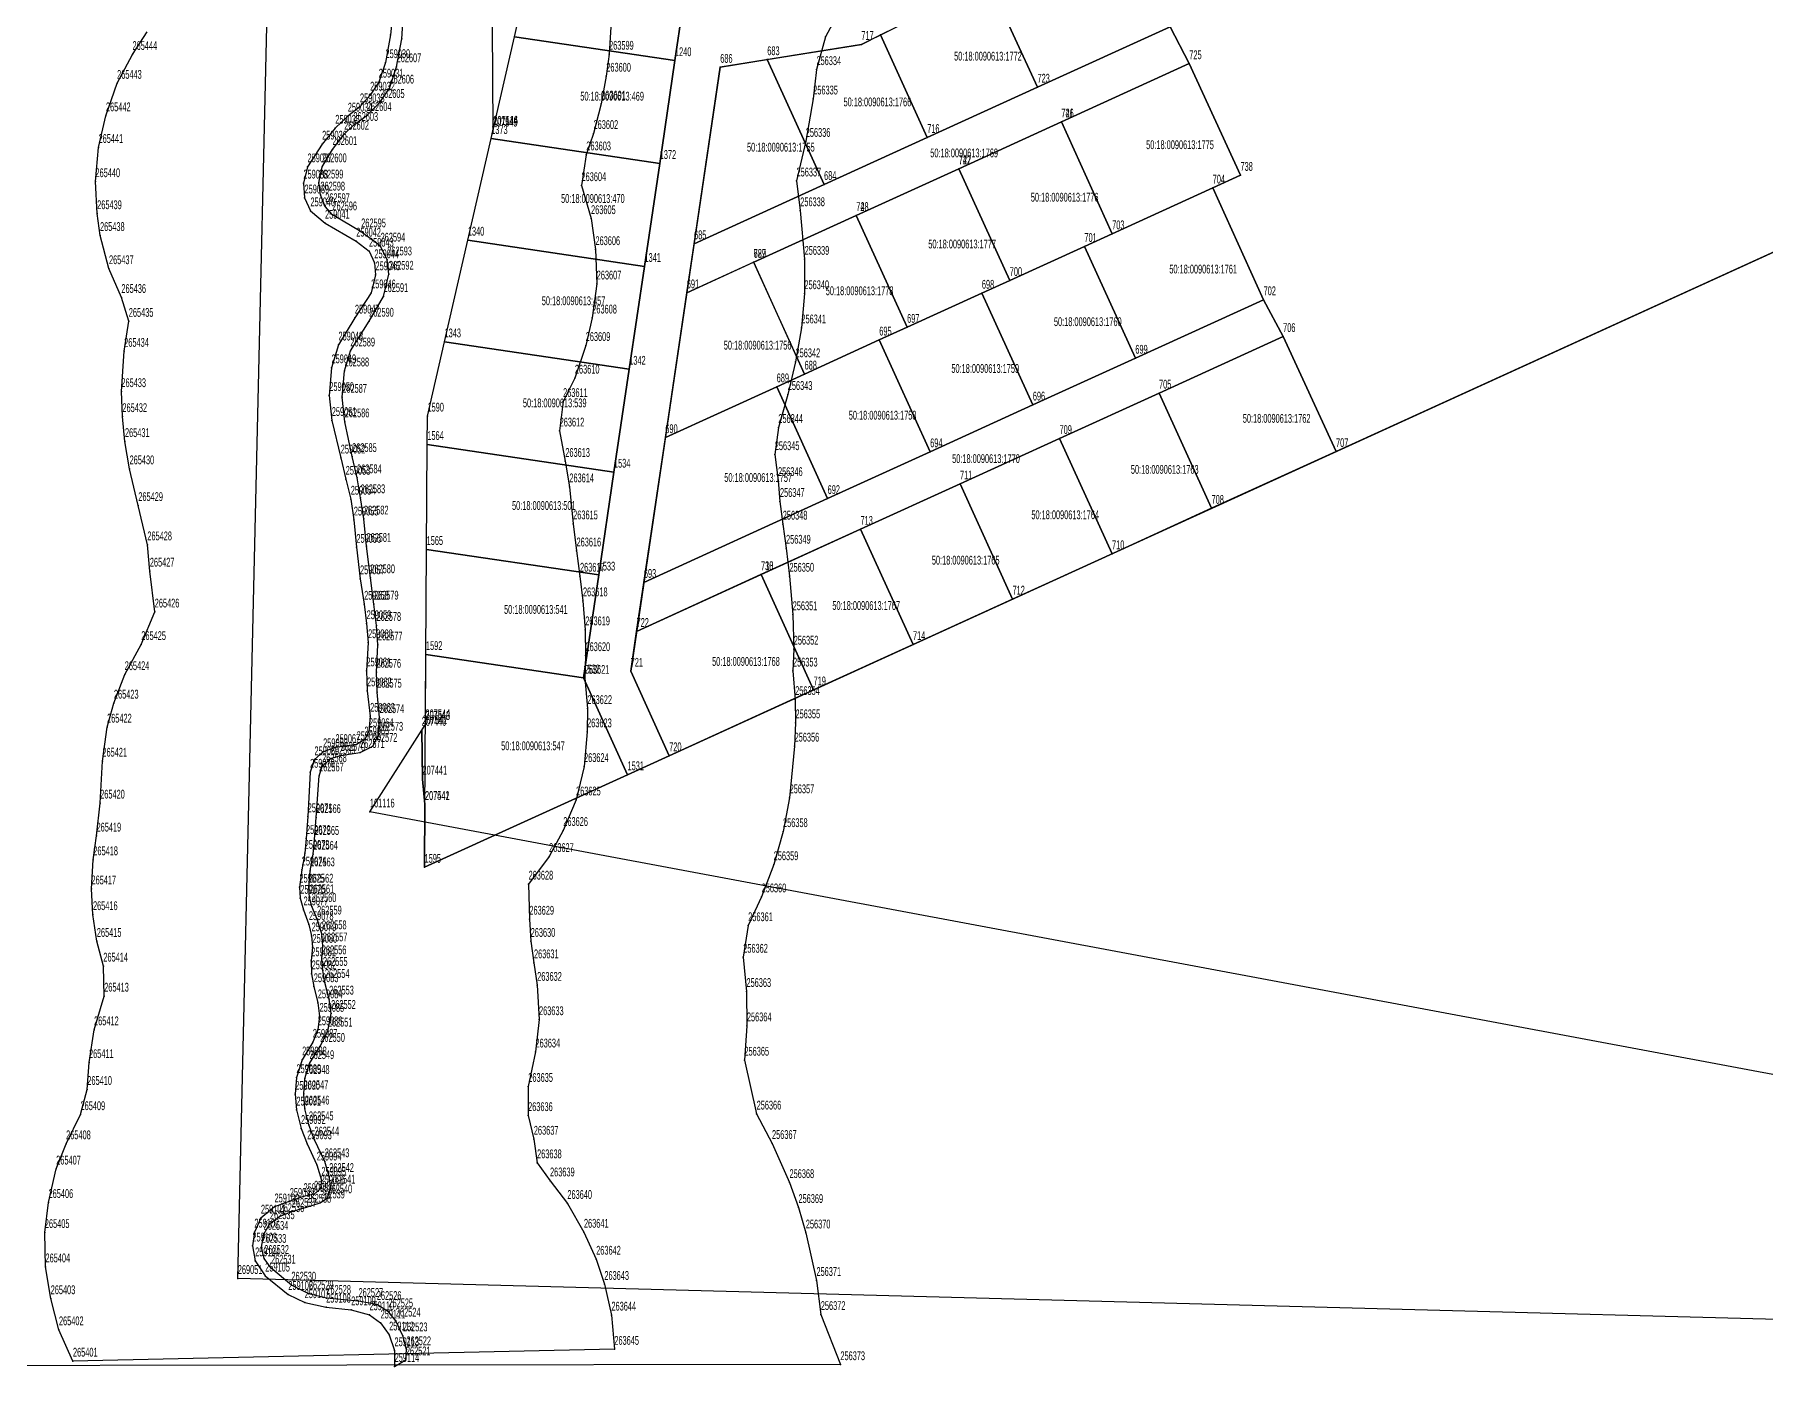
# Model space of a CAD drawing. Extents: x 1277570 to 1279623, y 422293 to 424918.
# Drawn here: x 1278223.4 to 1278639.5, y 422292.6 to 422612.7 of the extents above; entities that cross this region are included whole.
import ezdxf

# ---------------------------------------------------------------- set-up
doc = ezdxf.new("R2010")
doc.units = 0
doc.layers.get('0').update_dxf_attribs({"linetype": 'CONTINUOUS'})

# ---------------------------------------------------------------- blocks, each defined once
blk = doc.blocks.new('REGION1')
at = {"color": 7, "linetype": 'CONTINUOUS'}
blk.add_lwpolyline([(1278633.75, 422714.839999), (1278422.149999, 422610.34), (1278388.21, 422604.829999), (1278366.68, 422459.670001), (1278375.94, 422439.370001), (1278365.919998, 422434.8), (1278355.319999, 422458.069999), (1278358.99, 422482.799998), (1278362.66, 422507.519998), (1278366.33, 422532.260002), (1278369.99, 422556.980002), (1278373.660001, 422581.720001), (1278377.330001, 422606.44), (1278381.000001, 422631.179999)], dxfattribs=at)
blk = doc.blocks.new('REGION2')
at = {"color": 7, "linetype": 'CONTINUOUS'}
blk.add_lwpolyline([(1278938.8, 422307.060001), (1278303.990001, 422425.849998), (1278316.43, 422445.469998), (1278316.620001, 422433.760001), (1278317.219998, 422427.620001), (1278317.119998, 422412.549998), (1278365.919998, 422434.8), (1278375.94, 422439.370001), (1278744.769998, 422607.530002), (1278671.429998, 422749.440002), (1278659.220001, 422773.060001), (1278647.729999, 422795.270001), (1278636.260002, 422817.480001), (1278632.680001, 422824.400001), (1278620.439998, 422848.7), (1278609.710002, 422870.169998), (1278598.97, 422891.640001), (1278588.24, 422913.099999), (1278577.499998, 422934.570002), (1278566.770002, 422956.04)], dxfattribs=at)

msp = doc.modelspace()

# ---------------------------------------------------------------- linework, layer by layer
at = {"color": 7, "linetype": 'CONTINUOUS'}
for points in [[(1278928.590002, 422296.199999), (1278272.21, 422313.72), (1278280.100001, 422652.879999), (1278114.470001, 422774.680002), (1277866.460001, 423219.000002), (1277891.869999, 423239.150001), (1277900.639998, 423248.799998), (1277891.869999, 423293.490002), (1277781.459999, 423492.419999), (1277686.81, 423574.800002), (1277715.729999, 423607.230001), (1277692.94, 423640.53), (1277730.620002, 423822.8), (1277756.040001, 423821.06), (1277827.020002, 423909.56)], [(1278671.429998, 422749.440002), (1278744.769998, 422607.530002), (1278375.94, 422439.370001), (1278365.919998, 422434.8), (1278317.119998, 422412.549998), (1278317.209998, 422427.680002), (1278316.620001, 422433.760001), (1278316.43, 422445.469998), (1278316.679999, 422445.87), (1278317.34, 422446.9), (1278317.34, 422447.300002), (1278317.450001, 422463.689999), (1278317.61, 422488.939998), (1278317.779999, 422514.179998), (1278317.820001, 422520.999998), (1278321.92, 422538.840001), (1278327.530001, 422563.290002), (1278333.139998, 422587.719999), (1278333.55, 422589.519999), (1278333.64, 422589.920001), (1278333.650001, 422589.959999), (1278333.429999, 422614.57)], [(1278309.490001, 422617.889998), (1278308.950002, 422612.650001), (1278307.72, 422605.969998), (1278306.110001, 422601.279999), (1278304.039999, 422598.15), (1278301.579999, 422595.339998), (1278298.67, 422593.100002), (1278295.65, 422590.19), (1278292.489998, 422586.380001), (1278288.980001, 422580.910002), (1278287.990002, 422576.999999), (1278288.260002, 422573.44), (1278289.679999, 422570.339999), (1278293.190001, 422567.350002), (1278300.700001, 422563.06), (1278303.759998, 422560.630001), (1278305.049999, 422557.860001), (1278305.319999, 422554.959999), (1278304.270001, 422550.62), (1278300.369998, 422544.57), (1278296.420002, 422538.09), (1278294.740001, 422532.620001), (1278294.210002, 422525.939998), (1278294.82, 422519.94), (1278296.970002, 422510.930001), (1278298.150002, 422505.820002), (1278299.379999, 422501.029999), (1278300.119999, 422496.029998), (1278300.729998, 422489.459998), (1278301.6, 422481.9), (1278302.589999, 422475.78), (1278303.190002, 422471.11), (1278303.540001, 422466.549999), (1278303.139999, 422459.760001), (1278303.289998, 422454.959999), (1278304.039999, 422448.849998), (1278303.740002, 422445.17), (1278302.669999, 422443.160002), (1278300.78, 422442.040001), (1278295.699998, 422441.340002), (1278292.730001, 422440.320001), (1278290.650002, 422438.410001), (1278289.589999, 422435.400001), (1278289.019998, 422424.709999), (1278288.610001, 422419.470002), (1278288.309999, 422415.909998), (1278287.58, 422411.9), (1278287.03, 422407.769999), (1278287.240001, 422405.099999), (1278288.019999, 422402.319999), (1278289.309999, 422398.77), (1278289.96, 422396.099999), (1278290.180002, 422393.32), (1278289.88, 422390.090002), (1278289.96, 422386.970002), (1278290.489999, 422383.860002), (1278291.460001, 422379.970002), (1278291.869999, 422376.739999), (1278291.44, 422373.510001), (1278290.25, 422370.5), (1278287.68, 422366.250001), (1278286.31, 422362.000002), (1278286.019999, 422357.989999), (1278286.3, 422354.209998), (1278287.41, 422349.77), (1278288.890001, 422346.100002), (1278291.209998, 422341.000002), (1278292.309998, 422337.329999), (1278292.129998, 422335.33), (1278290.550002, 422333.979998), (1278288.019999, 422333.410001), (1278284.719998, 422332.270002), (1278281.049998, 422330.92), (1278277.769999, 422328.220001), (1278276.199998, 422324.87), (1278275.720002, 422321.529999), (1278276.379998, 422317.969999), (1278278.810001, 422314.310001), (1278284.359999, 422309.890002), (1278288.299999, 422307.910001), (1278293.45, 422306.829999), (1278299.48, 422306.2), (1278303.869999, 422305), (1278306.550001, 422303.019999), (1278308.599998, 422300.140001), (1278309.889998, 422296.36), (1278309.92, 422292.579998), (1278312.629998, 422294.150002), (1278312.749999, 422296.600001), (1278311.899998, 422299.929998), (1278310.220001, 422303.490002), (1278308.429998, 422305.699999), (1278305.640001, 422307.460002), (1278301.250001, 422308.219999), (1278293.499998, 422308.950001), (1278289.309999, 422310.029999), (1278285.099999, 422312.119998), (1278280.200001, 422316.210001), (1278278.589999, 422318.540001), (1278277.939998, 422321.210002), (1278278.43, 422324.330001), (1278279.940002, 422326.899998), (1278282.27, 422328.59), (1278285.189999, 422329.829998), (1278288.730002, 422330.849999), (1278292.020002, 422331.88), (1278293.789999, 422333.109999), (1278294.54, 422335.449998), (1278294.200001, 422338.230002), (1278293.110002, 422341.790001), (1278290.659998, 422347), (1278289.299999, 422350.669998), (1278288.330001, 422354.449999), (1278288.05, 422358.120001), (1278288.350002, 422361.789999), (1278289.460002, 422365.370002), (1278292.039998, 422369.509998), (1278293.859998, 422373.19), (1278294.660001, 422377.429999), (1278294.190001, 422380.88), (1278293.149999, 422384.879998), (1278292.679998, 422387.770001), (1278292.409998, 422390.55), (1278292.640001, 422393.67), (1278292.44, 422396.559998), (1278291.270001, 422400.110002), (1278289.990001, 422403.109999), (1278289.460002, 422405.220002), (1278289.250001, 422407.779999), (1278289.61, 422411.690002), (1278290.350001, 422415.7), (1278290.640002, 422419.259999), (1278291.049999, 422424.500001), (1278291.750002, 422434.520001), (1278292.489998, 422436.749998), (1278294.580002, 422438.660002), (1278296.92, 422439.450001), (1278301.610001, 422440.150001), (1278304.650002, 422441.620001), (1278306.030002, 422444.300001), (1278306.319998, 422448.530001), (1278305.71, 422454.650002), (1278305.550001, 422459.44), (1278305.89, 422466.01), (1278305.550001, 422470.68), (1278304.939998, 422475.799998), (1278304.080001, 422482.140001), (1278303.139999, 422489.699999), (1278302.530001, 422496.269999), (1278301.730002, 422501.379999), (1278300.880001, 422506.170001), (1278299.700001, 422511.280001), (1278297.93, 422519.619998), (1278297.330002, 422525.520002), (1278297.860001, 422531.86), (1278299.279999, 422536.660002), (1278303.8, 422543.809999), (1278307.259999, 422549.730001), (1278308.56, 422555.100001), (1278308.149998, 422558.540001), (1278306.550001, 422561.869999), (1278301.890001, 422565.290001), (1278294.950002, 422569.37), (1278293.229998, 422571.36), (1278292.07, 422574.139999), (1278291.669998, 422577.030002), (1278292.470002, 422580.930001), (1278294.979999, 422585.060002), (1278297.809998, 422588.749999), (1278300.019999, 422590.880001), (1278303.24, 422593.239999), (1278306.390002, 422596.380002), (1278308.660001, 422599.850002), (1278310.400001, 422604.98), (1278311.620002, 422611.669998), (1278312.089998, 422618.02)], [(1278309.490001, 422617.889998), (1278308.950002, 422612.650001), (1278307.72, 422605.969998), (1278306.110001, 422601.279999), (1278304.039999, 422598.15), (1278301.579999, 422595.339998), (1278298.67, 422593.100002), (1278295.65, 422590.19), (1278292.489998, 422586.380001), (1278288.980001, 422580.910002), (1278287.990002, 422576.999999), (1278288.260002, 422573.44), (1278289.679999, 422570.339999), (1278293.190001, 422567.350002), (1278300.700001, 422563.06), (1278303.759998, 422560.630001), (1278305.049999, 422557.860001), (1278305.319999, 422554.959999), (1278304.270001, 422550.62), (1278300.369998, 422544.57), (1278296.420002, 422538.09), (1278294.740001, 422532.620001), (1278294.210002, 422525.939998), (1278294.82, 422519.94), (1278296.970002, 422510.930001), (1278298.150002, 422505.820002), (1278299.379999, 422501.029999), (1278300.119999, 422496.029998), (1278300.729998, 422489.459998), (1278301.6, 422481.9), (1278302.589999, 422475.78), (1278303.190002, 422471.11), (1278303.540001, 422466.549999), (1278303.139999, 422459.760001), (1278303.289998, 422454.959999), (1278304.039999, 422448.849998), (1278303.740002, 422445.17), (1278302.669999, 422443.160002), (1278300.78, 422442.040001), (1278295.699998, 422441.340002), (1278292.730001, 422440.320001), (1278290.650002, 422438.410001), (1278289.589999, 422435.400001), (1278289.019998, 422424.709999), (1278288.610001, 422419.470002), (1278288.309999, 422415.909998), (1278287.58, 422411.9), (1278287.03, 422407.769999), (1278287.240001, 422405.099999), (1278288.019999, 422402.319999), (1278289.309999, 422398.77), (1278289.96, 422396.099999), (1278290.180002, 422393.32), (1278289.88, 422390.090002), (1278289.96, 422386.970002), (1278290.489999, 422383.860002), (1278291.460001, 422379.970002), (1278291.869999, 422376.739999), (1278291.44, 422373.510001), (1278290.25, 422370.5), (1278287.68, 422366.250001), (1278286.31, 422362.000002), (1278286.019999, 422357.989999), (1278286.3, 422354.209998), (1278287.41, 422349.77), (1278288.890001, 422346.100002), (1278291.209998, 422341.000002), (1278292.309998, 422337.329999), (1278292.129998, 422335.33), (1278290.550002, 422333.979998), (1278288.019999, 422333.410001), (1278284.719998, 422332.270002), (1278281.049998, 422330.92), (1278277.769999, 422328.220001), (1278276.199998, 422324.87), (1278275.720002, 422321.529999), (1278276.379998, 422317.969999), (1278278.810001, 422314.310001), (1278284.359999, 422309.890002), (1278288.299999, 422307.910001), (1278293.45, 422306.829999), (1278299.48, 422306.2), (1278303.869999, 422305), (1278306.550001, 422303.019999), (1278308.599998, 422300.140001), (1278309.889998, 422296.36), (1278309.92, 422292.579998), (1278312.629998, 422294.150002), (1278312.749999, 422296.600001), (1278311.899998, 422299.929998), (1278310.220001, 422303.490002), (1278308.429998, 422305.699999), (1278305.640001, 422307.460002), (1278301.250001, 422308.219999), (1278293.499998, 422308.950001), (1278289.309999, 422310.029999), (1278285.099999, 422312.119998), (1278280.200001, 422316.210001), (1278278.589999, 422318.540001), (1278277.939998, 422321.210002), (1278278.43, 422324.330001), (1278279.940002, 422326.899998), (1278282.27, 422328.59), (1278285.189999, 422329.829998), (1278288.730002, 422330.849999), (1278292.020002, 422331.88), (1278293.789999, 422333.109999), (1278294.54, 422335.449998), (1278294.200001, 422338.230002), (1278293.110002, 422341.790001), (1278290.659998, 422347), (1278289.299999, 422350.669998), (1278288.330001, 422354.449999), (1278288.05, 422358.120001), (1278288.350002, 422361.789999), (1278289.460002, 422365.370002), (1278292.039998, 422369.509998), (1278293.859998, 422373.19), (1278294.660001, 422377.429999), (1278294.190001, 422380.88), (1278293.149999, 422384.879998), (1278292.679998, 422387.770001), (1278292.409998, 422390.55), (1278292.640001, 422393.67), (1278292.44, 422396.559998), (1278291.270001, 422400.110002), (1278289.990001, 422403.109999), (1278289.460002, 422405.220002), (1278289.250001, 422407.779999), (1278289.61, 422411.690002), (1278290.350001, 422415.7), (1278290.640002, 422419.259999), (1278291.049999, 422424.500001), (1278291.750002, 422434.520001), (1278292.489998, 422436.749998), (1278294.580002, 422438.660002), (1278296.92, 422439.450001), (1278301.610001, 422440.150001), (1278304.650002, 422441.620001), (1278306.030002, 422444.300001), (1278306.319998, 422448.530001), (1278305.71, 422454.650002), (1278305.550001, 422459.44), (1278305.89, 422466.01), (1278305.550001, 422470.68), (1278304.939998, 422475.799998), (1278304.080001, 422482.140001), (1278303.139999, 422489.699999), (1278302.530001, 422496.269999), (1278301.730002, 422501.379999), (1278300.880001, 422506.170001), (1278299.700001, 422511.280001), (1278297.93, 422519.619998), (1278297.330002, 422525.520002), (1278297.860001, 422531.86), (1278299.279999, 422536.660002), (1278303.8, 422543.809999), (1278307.259999, 422549.730001), (1278308.56, 422555.100001), (1278308.149998, 422558.540001), (1278306.550001, 422561.869999), (1278301.890001, 422565.290001), (1278294.950002, 422569.37), (1278293.229998, 422571.36), (1278292.07, 422574.139999), (1278291.669998, 422577.030002), (1278292.470002, 422580.930001), (1278294.979999, 422585.060002), (1278297.809998, 422588.749999), (1278300.019999, 422590.880001), (1278303.24, 422593.239999), (1278306.390002, 422596.380002), (1278308.660001, 422599.850002), (1278310.400001, 422604.98), (1278311.620002, 422611.669998), (1278312.089998, 422618.02)], [(1278416.22, 422617.179999), (1278413.48, 422612.130001), (1278411.349999, 422604.29), (1278410.570001, 422597.229998), (1278408.779999, 422587.039998), (1278406.560002, 422577.519999), (1278407.450001, 422570.370002), (1278408.499998, 422558.689998), (1278408.450001, 422550.430001), (1278407.720001, 422542.200002), (1278406.319999, 422534.049999), (1278404.450002, 422526.199998), (1278402.179998, 422518.260002), (1278401.330002, 422511.739999), (1278402.099999, 422505.51), (1278402.57, 422500.49), (1278403.250002, 422495.030001), (1278404.029999, 422489.240001), (1278404.849999, 422482.51), (1278405.630002, 422473.27), (1278405.88, 422464.989999), (1278405.7, 422459.729998), (1278406.229999, 422452.87), (1278406.309999, 422447.279998), (1278406.090002, 422441.690002), (1278404.890001, 422429.250001), (1278403.31, 422421.130001), (1278401.060002, 422413.180001), (1278398.169999, 422405.439999), (1278394.939998, 422398.519999), (1278393.740002, 422390.929998), (1278394.52, 422382.7), (1278394.62, 422374.440002), (1278394.029998, 422366.19), (1278396.959998, 422353.249998), (1278400.66, 422346.169998), (1278404.87, 422336.770002), (1278407.019998, 422330.779998), (1278408.789999, 422324.660002), (1278411.349999, 422313.250002), (1278412.390001, 422305.050002), (1278417.099998, 422292.999999), (1278179.619999, 422292.710001)], [(1278362.079998, 422617.210002), (1278361.48, 422607.980001), (1278360.809999, 422602.700002), (1278359.590002, 422596.009999), (1278357.750002, 422588.919999), (1278356.010002, 422583.790001), (1278354.849999, 422576.399998), (1278357.149999, 422568.470002), (1278358.210002, 422561.019998), (1278358.509998, 422552.760001), (1278357.44, 422544.579999), (1278355.859999, 422537.970002), (1278353.260001, 422530.13), (1278350.430002, 422524.500001), (1278349.600002, 422517.42), (1278350.960001, 422510.119998), (1278351.929999, 422504.000002), (1278352.849999, 422495.100002), (1278353.659999, 422488.589999), (1278354.489999, 422482.52), (1278355.199998, 422476.600002), (1278355.759998, 422469.64), (1278355.820001, 422463.429999), (1278355.630001, 422457.97), (1278356.270001, 422450.7), (1278356.200002, 422445.109999), (1278355.460002, 422436.770001), (1278353.550002, 422428.740001), (1278350.48, 422421.41), (1278347.059998, 422415.139998), (1278342.119998, 422408.520001), (1278342.319999, 422400.07), (1278342.630001, 422394.750002), (1278343.43, 422389.590001), (1278344.200002, 422384.179999), (1278344.640001, 422375.930001), (1278343.789999, 422368.160001), (1278342.06, 422359.889999), (1278342.010002, 422352.87), (1278343.389998, 422347.189999), (1278344.17, 422341.520002), (1278347.28, 422337.169999), (1278351.459998, 422331.760001), (1278355.440001, 422324.829998), (1278358.380001, 422318.350002), (1278360.349999, 422312.300002), (1278362.050002, 422304.919999), (1278362.75, 422296.69), (1278232.580001, 422293.85), (1278229.210002, 422301.389999), (1278227.219998, 422308.860001), (1278225.97, 422316.509999), (1278225.820002, 422324.760001), (1278226.71, 422331.979999), (1278228.550001, 422340.029998), (1278230.930001, 422346.089998), (1278234.4, 422353.100002), (1278236.029999, 422359.160001), (1278236.440002, 422365.609998), (1278237.649998, 422373.490002), (1278240.090001, 422381.589999), (1278239.88, 422388.810001), (1278238.319999, 422394.750002), (1278237.389999, 422401.18), (1278237.029999, 422407.359998), (1278237.469998, 422414.370002), (1278238.250001, 422420.069998), (1278239.119998, 422427.989999), (1278239.659998, 422438.060002), (1278240.779999, 422446.239999), (1278242.429999, 422452.01), (1278245.02, 422458.859999), (1278249.009998, 422466.09), (1278252.24, 422473.920002), (1278251.06, 422483.739999), (1278250.460002, 422490.049999), (1278248.289999, 422499.500002), (1278246.189999, 422508.330001), (1278245.079999, 422514.880002), (1278244.47, 422520.88), (1278244.220001, 422526.889998), (1278244.899999, 422536.569998), (1278245.999999, 422543.78), (1278244.220001, 422549.519999), (1278241.239999, 422556.439998), (1278239.080001, 422564.410002), (1278238.399999, 422569.659998), (1278237.990001, 422577.349998), (1278238.730002, 422585.569998), (1278240.509999, 422593.179998), (1278243.19, 422600.990001), (1278246.899998, 422607.91), (1278250.41, 422613.379999)]]:
    msp.add_lwpolyline(points, dxfattribs=at)
for points in [[(1278536.280002, 422512.470002), (1278523.550002, 422540.130002), (1278518.86, 422548.97), (1278506.620002, 422575.820002), (1278513.300002, 422578.87), (1278500.99, 422605.709998), (1278496.370002, 422614.560001), (1278494.360002, 422618.919998), (1278527.27, 422633.939999), (1278516.719999, 422657.039998), (1278633.75, 422714.839999), (1278627.399998, 422727.71), (1278671.429998, 422749.440002), (1278744.769998, 422607.530002)], [(1278344.789999, 422638.480002), (1278381.000001, 422631.179999), (1278377.330001, 422606.44), (1278338.749999, 422612.169999)], [(1278484.209998, 422640.990001), (1278494.360002, 422618.919998), (1278496.370002, 422614.560001), (1278464.490001, 422600.06), (1278452.760001, 422625.46)], [(1278452.760001, 422625.46), (1278464.490001, 422600.06), (1278437.969998, 422587.969999), (1278426.74, 422612.609999)], [(1278381.920002, 422562.420002), (1278413.179999, 422576.669998), (1278437.969998, 422587.969999), (1278464.490001, 422600.06), (1278496.370002, 422614.560001), (1278500.99, 422605.709998), (1278470.250001, 422591.699998), (1278445.589999, 422580.459999), (1278420.930002, 422569.209999), (1278396.26, 422557.97), (1278380.170001, 422550.629999)], [(1278338.749999, 422612.169999), (1278377.330001, 422606.44), (1278373.660001, 422581.720001), (1278333.139998, 422587.719999)], [(1278426.74, 422612.609999), (1278437.969998, 422587.969999), (1278413.179999, 422576.669998), (1278399.519998, 422606.670002), (1278422.149999, 422610.34)], [(1278399.519998, 422606.670002), (1278413.179999, 422576.669998), (1278381.920002, 422562.420002), (1278388.21, 422604.829999)], [(1278500.99, 422605.709998), (1278513.300002, 422578.87), (1278506.620002, 422575.820002), (1278482.440001, 422564.809999), (1278470.23, 422591.689999)], [(1278470.23, 422591.689999), (1278482.440001, 422564.809999), (1278475.779998, 422561.77), (1278457.820002, 422553.589998), (1278445.560002, 422580.44)], [(1278333.139998, 422587.719999), (1278373.660001, 422581.720001), (1278369.99, 422556.980002), (1278327.530001, 422563.290002)], [(1278445.560002, 422580.44), (1278457.820002, 422553.589998), (1278451.120001, 422550.53), (1278433.15, 422542.339999), (1278420.930002, 422569.209999)], [(1278518.86, 422548.97), (1278488.020001, 422534.909999), (1278475.779998, 422561.77), (1278482.440001, 422564.809999), (1278506.620002, 422575.820002)], [(1278420.920002, 422569.209999), (1278433.15, 422542.339999), (1278426.459999, 422539.29), (1278408.489998, 422531.099999), (1278396.26, 422557.97)], [(1278327.530001, 422563.290002), (1278369.99, 422556.980002), (1278366.33, 422532.260002), (1278321.92, 422538.840001)], [(1278488.020001, 422534.909999), (1278463.37, 422523.669999), (1278451.120001, 422550.53), (1278457.820002, 422553.589998), (1278475.779998, 422561.77)], [(1278396.239999, 422557.96), (1278408.489998, 422531.099999), (1278401.780001, 422528.040001), (1278375.009999, 422515.830002), (1278380.170001, 422550.629999)], [(1278518.86, 422548.97), (1278523.550002, 422540.130002), (1278493.719998, 422526.519999), (1278469.800001, 422515.61), (1278445.869999, 422504.700001), (1278421.940002, 422493.789998), (1278398.01, 422482.879999), (1278368.100002, 422469.250002), (1278369.849998, 422481.030001), (1278414.040001, 422501.18), (1278438.690002, 422512.42), (1278463.37, 422523.669999), (1278488.020001, 422534.909999)], [(1278463.37, 422523.669999), (1278438.690002, 422512.42), (1278426.459999, 422539.29), (1278433.15, 422542.339999), (1278451.120001, 422550.53)], [(1278321.92, 422538.840001), (1278366.33, 422532.260002), (1278362.66, 422507.519998), (1278317.779999, 422514.179998), (1278317.820001, 422520.999998)], [(1278438.690002, 422512.42), (1278414.040001, 422501.18), (1278401.780001, 422528.040001), (1278408.489998, 422531.099999), (1278426.459999, 422539.29)], [(1278493.719998, 422526.519999), (1278523.550002, 422540.130002), (1278536.280002, 422512.470002), (1278506.350002, 422498.830001)], [(1278375.009999, 422515.830002), (1278401.780001, 422528.040001), (1278414.040001, 422501.18), (1278369.849998, 422481.030001)], [(1278469.800001, 422515.61), (1278493.719998, 422526.519999), (1278506.350002, 422498.830001), (1278482.42, 422487.920002)], [(1278317.779999, 422514.179998), (1278362.66, 422507.519998), (1278358.99, 422482.799998), (1278317.61, 422488.939998)], [(1278445.869999, 422504.700001), (1278469.800001, 422515.61), (1278482.42, 422487.920002), (1278458.489999, 422477.009998)], [(1278421.940002, 422493.789998), (1278445.869999, 422504.700001), (1278458.489999, 422477.009998), (1278434.560002, 422466.1)], [(1278398.030002, 422482.889998), (1278421.940002, 422493.789998), (1278434.560002, 422466.1), (1278410.650001, 422455.2)], [(1278317.61, 422488.939998), (1278358.99, 422482.799998), (1278355.319999, 422458.069999), (1278317.450001, 422463.689999)], [(1278398.030002, 422482.889998), (1278410.650001, 422455.2), (1278375.94, 422439.370001), (1278366.68, 422459.670001), (1278368.100002, 422469.250002)], [(1278317.450001, 422463.689999), (1278355.319999, 422458.069999), (1278365.919998, 422434.8), (1278317.119998, 422412.549998)]]:
    msp.add_lwpolyline(points, close=True, dxfattribs=at)
at = {"color": 7}
for p in [(1278308.950002, 422612.650001), (1278311.620002, 422611.669998), (1278338.749999, 422612.169999), (1278413.48, 422612.130001), (1278422.149999, 422610.34), (1278426.74, 422612.609999), (1278246.899998, 422607.91), (1278307.72, 422605.969998), (1278361.48, 422607.980001), (1278377.330001, 422606.44), (1278399.519998, 422606.670002), (1278500.99, 422605.709998), (1278243.19, 422600.990001), (1278306.110001, 422601.279999), (1278310.400001, 422604.98), (1278360.809999, 422602.700002), (1278388.21, 422604.829999), (1278411.349999, 422604.29), (1278304.039999, 422598.15), (1278308.660001, 422599.850002), (1278410.570001, 422597.229998), (1278464.490001, 422600.06), (1278240.509999, 422593.179998), (1278298.67, 422593.100002), (1278301.579999, 422595.339998), (1278303.24, 422593.239999), (1278306.390002, 422596.380002), (1278359.590002, 422596.009999), (1278295.65, 422590.19), (1278297.809998, 422588.749999), (1278300.019999, 422590.880001), (1278333.55, 422589.519999), (1278333.64, 422589.920001), (1278333.650001, 422589.959999), (1278357.750002, 422588.919999), (1278470.23, 422591.689999), (1278470.250001, 422591.699998), (1278238.730002, 422585.569998), (1278292.489998, 422586.380001), (1278294.979999, 422585.060002), (1278333.139998, 422587.719999), (1278408.779999, 422587.039998), (1278437.969998, 422587.969999), (1278288.980001, 422580.910002), (1278292.470002, 422580.930001), (1278356.010002, 422583.790001), (1278373.660001, 422581.720001), (1278445.560002, 422580.44), (1278445.589999, 422580.459999), (1278237.990001, 422577.349998), (1278287.990002, 422576.999999), (1278291.669998, 422577.030002), (1278354.849999, 422576.399998), (1278406.560002, 422577.519999), (1278413.179999, 422576.669998), (1278513.300002, 422578.87), (1278288.260002, 422573.44), (1278292.07, 422574.139999), (1278506.620002, 422575.820002), (1278238.399999, 422569.659998), (1278289.679999, 422570.339999), (1278293.229998, 422571.36), (1278294.950002, 422569.37), (1278357.149999, 422568.470002), (1278407.450001, 422570.370002), (1278420.920002, 422569.209999), (1278420.930002, 422569.209999), (1278239.080001, 422564.410002), (1278293.190001, 422567.350002), (1278301.890001, 422565.290001), (1278482.440001, 422564.809999), (1278300.700001, 422563.06), (1278303.759998, 422560.630001), (1278306.550001, 422561.869999), (1278327.530001, 422563.290002), (1278358.210002, 422561.019998), (1278381.920002, 422562.420002), (1278475.779998, 422561.77), (1278241.239999, 422556.439998), (1278305.049999, 422557.860001), (1278308.149998, 422558.540001), (1278369.99, 422556.980002), (1278396.239999, 422557.96), (1278396.26, 422557.97), (1278408.499998, 422558.689998), (1278305.319999, 422554.959999), (1278308.56, 422555.100001), (1278358.509998, 422552.760001), (1278457.820002, 422553.589998), (1278244.220001, 422549.519999), (1278304.270001, 422550.62), (1278307.259999, 422549.730001), (1278380.170001, 422550.629999), (1278408.450001, 422550.430001), (1278451.120001, 422550.53), (1278518.86, 422548.97), (1278245.999999, 422543.78), (1278300.369998, 422544.57), (1278303.8, 422543.809999), (1278357.44, 422544.579999), (1278321.92, 422538.840001), (1278407.720001, 422542.200002), (1278426.459999, 422539.29), (1278433.15, 422542.339999), (1278523.550002, 422540.130002), (1278244.899999, 422536.569998), (1278296.420002, 422538.09), (1278299.279999, 422536.660002), (1278355.859999, 422537.970002), (1278488.020001, 422534.909999), (1278294.740001, 422532.620001), (1278297.860001, 422531.86), (1278366.33, 422532.260002), (1278406.319999, 422534.049999), (1278408.489998, 422531.099999), (1278244.220001, 422526.889998), (1278353.260001, 422530.13), (1278401.780001, 422528.040001), (1278404.450002, 422526.199998), (1278493.719998, 422526.519999), (1278294.210002, 422525.939998), (1278297.330002, 422525.520002), (1278350.430002, 422524.500001), (1278463.37, 422523.669999), (1278244.47, 422520.88), (1278294.82, 422519.94), (1278297.93, 422519.619998), (1278317.820001, 422520.999998), (1278402.179998, 422518.260002), (1278245.079999, 422514.880002), (1278317.779999, 422514.179998), (1278349.600002, 422517.42), (1278375.009999, 422515.830002), (1278469.800001, 422515.61), (1278296.970002, 422510.930001), (1278299.700001, 422511.280001), (1278350.960001, 422510.119998), (1278401.330002, 422511.739999), (1278438.690002, 422512.42), (1278536.280002, 422512.470002), (1278246.189999, 422508.330001), (1278298.150002, 422505.820002), (1278300.880001, 422506.170001), (1278362.66, 422507.519998), (1278402.099999, 422505.51), (1278301.730002, 422501.379999), (1278351.929999, 422504.000002), (1278414.040001, 422501.18), (1278445.869999, 422504.700001), (1278248.289999, 422499.500002), (1278299.379999, 422501.029999), (1278402.57, 422500.49), (1278506.350002, 422498.830001), (1278300.119999, 422496.029998), (1278302.530001, 422496.269999), (1278352.849999, 422495.100002), (1278403.250002, 422495.030001), (1278421.940002, 422493.789998), (1278250.460002, 422490.049999), (1278300.729998, 422489.459998), (1278303.139999, 422489.699999), (1278317.61, 422488.939998), (1278404.029999, 422489.240001), (1278353.659999, 422488.589999), (1278482.42, 422487.920002), (1278251.06, 422483.739999), (1278301.6, 422481.9), (1278304.080001, 422482.140001), (1278354.489999, 422482.52), (1278358.99, 422482.799998), (1278369.849998, 422481.030001), (1278398.01, 422482.879999), (1278398.030002, 422482.889998), (1278404.849999, 422482.51), (1278355.199998, 422476.600002), (1278458.489999, 422477.009998), (1278252.24, 422473.920002), (1278302.589999, 422475.78), (1278304.939998, 422475.799998), (1278405.630002, 422473.27), (1278303.190002, 422471.11), (1278305.550001, 422470.68), (1278355.759998, 422469.64), (1278368.100002, 422469.250002), (1278249.009998, 422466.09), (1278303.540001, 422466.549999), (1278305.89, 422466.01), (1278317.450001, 422463.689999), (1278405.88, 422464.989999), (1278434.560002, 422466.1), (1278303.139999, 422459.760001), (1278355.820001, 422463.429999), (1278366.68, 422459.670001), (1278405.7, 422459.729998), (1278245.02, 422458.859999), (1278305.550001, 422459.44), (1278355.319999, 422458.069999), (1278355.630001, 422457.97), (1278242.429999, 422452.01), (1278303.289998, 422454.959999), (1278305.71, 422454.650002), (1278406.229999, 422452.87), (1278410.650001, 422455.2), (1278304.039999, 422448.849998), (1278306.319998, 422448.530001), (1278317.34, 422447.300002), (1278356.270001, 422450.7), (1278406.309999, 422447.279998), (1278240.779999, 422446.239999), (1278302.669999, 422443.160002), (1278303.740002, 422445.17), (1278306.030002, 422444.300001), (1278316.43, 422445.469998), (1278316.679999, 422445.87), (1278317.34, 422446.9), (1278356.200002, 422445.109999), (1278292.730001, 422440.320001), (1278295.699998, 422441.340002), (1278296.92, 422439.450001), (1278300.78, 422442.040001), (1278301.610001, 422440.150001), (1278304.650002, 422441.620001), (1278375.94, 422439.370001), (1278406.090002, 422441.690002), (1278239.659998, 422438.060002), (1278289.589999, 422435.400001), (1278290.650002, 422438.410001), (1278291.750002, 422434.520001), (1278292.489998, 422436.749998), (1278294.580002, 422438.660002), (1278355.460002, 422436.770001), (1278365.919998, 422434.8), (1278316.620001, 422433.760001), (1278239.119998, 422427.989999), (1278317.209998, 422427.680002), (1278317.219998, 422427.620001), (1278353.550002, 422428.740001), (1278404.890001, 422429.250001), (1278289.019998, 422424.709999), (1278291.049999, 422424.500001), (1278303.990001, 422425.849998), (1278238.250001, 422420.069998), (1278288.610001, 422419.470002), (1278290.640002, 422419.259999), (1278350.48, 422421.41), (1278403.31, 422421.130001), (1278237.469998, 422414.370002), (1278288.309999, 422415.909998), (1278290.350001, 422415.7), (1278347.059998, 422415.139998), (1278287.58, 422411.9), (1278289.61, 422411.690002), (1278317.119998, 422412.549998), (1278401.060002, 422413.180001), (1278237.029999, 422407.359998), (1278287.03, 422407.769999), (1278289.250001, 422407.779999), (1278342.119998, 422408.520001), (1278398.169999, 422405.439999), (1278287.240001, 422405.099999), (1278288.019999, 422402.319999), (1278289.460002, 422405.220002), (1278289.990001, 422403.109999), (1278237.389999, 422401.18), (1278289.309999, 422398.77), (1278291.270001, 422400.110002), (1278342.319999, 422400.07), (1278394.939998, 422398.519999), (1278238.319999, 422394.750002), (1278289.96, 422396.099999), (1278290.180002, 422393.32), (1278292.44, 422396.559998), (1278292.640001, 422393.67), (1278342.630001, 422394.750002), (1278239.88, 422388.810001), (1278289.88, 422390.090002), (1278292.409998, 422390.55), (1278343.43, 422389.590001), (1278393.740002, 422390.929998), (1278289.96, 422386.970002), (1278292.679998, 422387.770001), (1278293.149999, 422384.879998), (1278240.090001, 422381.589999), (1278290.489999, 422383.860002), (1278294.190001, 422380.88), (1278344.200002, 422384.179999), (1278394.52, 422382.7), (1278291.460001, 422379.970002), (1278291.869999, 422376.739999), (1278294.660001, 422377.429999), (1278237.649998, 422373.490002), (1278291.44, 422373.510001), (1278293.859998, 422373.19), (1278344.640001, 422375.930001), (1278394.62, 422374.440002), (1278290.25, 422370.5), (1278292.039998, 422369.509998), (1278343.789999, 422368.160001), (1278236.440002, 422365.609998), (1278287.68, 422366.250001), (1278289.460002, 422365.370002), (1278394.029998, 422366.19), (1278286.31, 422362.000002), (1278288.350002, 422361.789999), (1278342.06, 422359.889999), (1278236.029999, 422359.160001), (1278286.019999, 422357.989999), (1278288.05, 422358.120001), (1278234.4, 422353.100002), (1278286.3, 422354.209998), (1278288.330001, 422354.449999), (1278342.010002, 422352.87), (1278396.959998, 422353.249998), (1278287.41, 422349.77), (1278289.299999, 422350.669998), (1278343.389998, 422347.189999), (1278230.930001, 422346.089998), (1278288.890001, 422346.100002), (1278290.659998, 422347), (1278400.66, 422346.169998), (1278228.550001, 422340.029998), (1278291.209998, 422341.000002), (1278293.110002, 422341.790001), (1278344.17, 422341.520002), (1278292.129998, 422335.33), (1278292.309998, 422337.329999), (1278294.200001, 422338.230002), (1278294.54, 422335.449998), (1278347.28, 422337.169999), (1278404.87, 422336.770002), (1278226.71, 422331.979999), (1278281.049998, 422330.92), (1278284.719998, 422332.270002), (1278288.019999, 422333.410001), (1278288.730002, 422330.849999), (1278290.550002, 422333.979998), (1278292.020002, 422331.88), (1278293.789999, 422333.109999), (1278351.459998, 422331.760001), (1278407.019998, 422330.779998), (1278277.769999, 422328.220001), (1278279.940002, 422326.899998), (1278282.27, 422328.59), (1278285.189999, 422329.829998), (1278225.820002, 422324.760001), (1278276.199998, 422324.87), (1278278.43, 422324.330001), (1278355.440001, 422324.829998), (1278408.789999, 422324.660002), (1278275.720002, 422321.529999), (1278277.939998, 422321.210002), (1278278.589999, 422318.540001), (1278358.380001, 422318.350002), (1278225.97, 422316.509999), (1278276.379998, 422317.969999), (1278278.810001, 422314.310001), (1278280.200001, 422316.210001), (1278272.21, 422313.72), (1278284.359999, 422309.890002), (1278285.099999, 422312.119998), (1278289.309999, 422310.029999), (1278360.349999, 422312.300002), (1278411.349999, 422313.250002), (1278227.219998, 422308.860001), (1278288.299999, 422307.910001), (1278293.45, 422306.829999), (1278293.499998, 422308.950001), (1278299.48, 422306.2), (1278301.250001, 422308.219999), (1278305.640001, 422307.460002), (1278308.429998, 422305.699999), (1278229.210002, 422301.389999), (1278303.869999, 422305), (1278306.550001, 422303.019999), (1278310.220001, 422303.490002), (1278362.050002, 422304.919999), (1278412.390001, 422305.050002), (1278308.599998, 422300.140001), (1278311.899998, 422299.929998), (1278232.580001, 422293.85), (1278309.889998, 422296.36), (1278312.629998, 422294.150002), (1278312.749999, 422296.600001), (1278362.75, 422296.69), (1278309.92, 422292.579998), (1278417.099998, 422292.999999)]:
    msp.add_point(p, dxfattribs=at)

# ---------------------------------------------------------------- block references
for name in ['REGION1', 'REGION2']:
    msp.add_blockref(name, (0, 0), dxfattribs=at)

# ---------------------------------------------------------------- texts
at = {"color": 7, "width": 0.5}
for s, height, p in [('717', 2.122557, (1278422.149999, 422611.41244)), ('265444', 2.122557, (1278246.899998, 422608.982441)), ('263599', 2.122557, (1278361.48, 422609.052442)), ('1240', 2.122557, (1278377.330001, 422607.512441)), ('683', 2.122557, (1278399.519998, 422607.742442)), ('259030', 2.122557, (1278307.72, 422607.042443)), ('262607', 2.122557, (1278310.400001, 422606.05244)), ('263600', 2.122557, (1278360.809999, 422603.772442)), ('686', 2.122561, (1278388.21, 422605.90244)), ('256334', 2.122557, (1278411.349999, 422605.36244)), ('50:18:0090613:1772', 2.122561, (1278444.44118, 422606.451595)), ('725', 2.122557, (1278500.99, 422606.782443)), ('265443', 2.122557, (1278243.19, 422602.062441)), ('259032', 2.122557, (1278304.039999, 422599.22244)), ('259031', 2.122561, (1278306.110001, 422602.35244)), ('262606', 2.122557, (1278308.660001, 422600.922442)), ('723', 2.122561, (1278464.490001, 422601.132441)), ('259033', 2.122557, (1278301.579999, 422596.412443)), ('262605', 2.122557, (1278306.390002, 422597.452443)), ('50:18:0090613:469', 2.122557, (1278354.573756, 422596.814957)), ('263601', 2.122561, (1278359.590002, 422597.08244)), ('256335', 2.122561, (1278410.570001, 422598.30244)), ('50:18:0090613:1766', 2.122561, (1278417.863196, 422595.438042)), ('265442', 2.122557, (1278240.509999, 422594.252443)), ('259035', 2.122557, (1278295.65, 422591.262441)), ('259034', 2.122557, (1278298.67, 422594.172442)), ('262603', 2.122557, (1278300.019999, 422591.952441)), ('262604', 2.122561, (1278303.24, 422594.312441)), ('207545', 2.122561, (1278333.55, 422590.592441)), ('207546', 2.122561, (1278333.650001, 422591.03244)), ('101114', 2.122557, (1278333.64, 422590.992441)), ('741', 2.122561, (1278470.23, 422592.76244)), ('726', 2.122557, (1278470.250001, 422592.772443)), ('265441', 2.122557, (1278238.730002, 422586.642443)), ('259036', 2.122557, (1278292.489998, 422587.452441)), ('262602', 2.122561, (1278297.809998, 422589.82244)), ('1373', 2.122561, (1278333.139998, 422588.79244)), ('263602', 2.122561, (1278357.750002, 422589.992441)), ('256336', 2.122557, (1278408.779999, 422588.112443)), ('716', 2.122561, (1278437.969998, 422589.042441)), ('262601', 2.122557, (1278294.979999, 422586.132442)), ('263603', 2.122557, (1278356.010002, 422584.862441)), ('1372', 2.122557, (1278373.660001, 422582.792441)), ('50:18:0090613:1755', 2.122561, (1278394.647475, 422584.567607)), ('50:18:0090613:1769', 2.122561, (1278438.718132, 422583.181058)), ('50:18:0090613:1775', 2.122557, (1278490.619602, 422585.164306)), ('265440', 2.122561, (1278237.990001, 422578.42244)), ('259038', 2.122561, (1278287.990002, 422578.07244)), ('259037', 2.122557, (1278288.980001, 422581.982443)), ('262599', 2.122557, (1278291.669998, 422578.102442)), ('262600', 2.122557, (1278292.470002, 422582.002441)), ('256337', 2.122561, (1278406.560002, 422578.59244)), ('742', 2.122561, (1278445.560002, 422581.512441)), ('727', 2.122561, (1278445.589999, 422581.53244)), ('738', 2.122557, (1278513.300002, 422579.942441)), ('259039', 2.122561, (1278288.260002, 422574.512441)), ('262598', 2.122561, (1278292.07, 422575.212441)), ('263604', 2.122561, (1278354.849999, 422577.47244)), ('684', 2.122557, (1278413.179999, 422577.742443)), ('704', 2.122557, (1278506.620002, 422576.892442)), ('265439', 2.122561, (1278238.399999, 422570.73244)), ('259040', 2.122561, (1278289.679999, 422571.41244)), ('262597', 2.122557, (1278293.229998, 422572.43244)), ('262596', 2.122557, (1278294.950002, 422570.44244)), ('50:18:0090613:470', 2.122557, (1278349.93992, 422572.233493)), ('256338', 2.122557, (1278407.450001, 422571.442442)), ('743', 2.122561, (1278420.920002, 422570.282441)), ('728', 2.122561, (1278420.930002, 422570.282441)), ('50:18:0090613:1776', 2.122557, (1278462.886373, 422572.538997)), ('259041', 2.122557, (1278293.190001, 422568.422442)), ('262595', 2.122557, (1278301.890001, 422566.362441)), ('263605', 2.122557, (1278357.149999, 422569.542442)), ('703', 2.122561, (1278482.440001, 422565.88244)), ('265438', 2.122557, (1278239.080001, 422565.482442)), ('259042', 2.122557, (1278300.700001, 422564.13244)), ('259043', 2.122557, (1278303.759998, 422561.702441)), ('262594', 2.122561, (1278306.550001, 422562.94244)), ('1340', 2.122557, (1278327.530001, 422564.362442)), ('263606', 2.122557, (1278358.210002, 422562.092443)), ('685', 2.122557, (1278381.920002, 422563.492442)), ('701', 2.122561, (1278475.779998, 422562.842441)), ('265437', 2.122557, (1278241.239999, 422557.512443)), ('259044', 2.122557, (1278305.049999, 422558.932441)), ('262593', 2.122557, (1278308.149998, 422559.612442)), ('1341', 2.122557, (1278369.99, 422558.052442)), ('687', 2.122557, (1278396.239999, 422559.03244)), ('729', 2.122561, (1278396.26, 422559.042441)), ('256339', 2.122557, (1278408.499998, 422559.762443)), ('50:18:0090613:1777', 2.122557, (1278438.242148, 422561.292793)), ('259045', 2.122561, (1278305.319999, 422556.03244)), ('262592', 2.122557, (1278308.56, 422556.172441)), ('263607', 2.122557, (1278358.509998, 422553.832441)), ('700', 2.122557, (1278457.820002, 422554.662443)), ('50:18:0090613:1761', 2.122561, (1278496.193515, 422555.270398)), ('265436', 2.122561, (1278244.220001, 422550.59244)), ('259046', 2.122557, (1278304.270001, 422551.69244)), ('262591', 2.122557, (1278307.259999, 422550.802442)), ('691', 2.122561, (1278380.170001, 422551.702441)), ('256340', 2.122557, (1278408.450001, 422551.502441)), ('50:18:0090613:1778', 2.122557, (1278413.580086, 422550.057305)), ('698', 2.122557, (1278451.120001, 422551.60244)), ('702', 2.122557, (1278518.86, 422550.042441)), ('265435', 2.122557, (1278245.999999, 422544.852441)), ('259047', 2.122557, (1278300.369998, 422545.64244)), ('262590', 2.122561, (1278303.8, 422544.88244)), ('50:18:0090613:457', 2.122557, (1278345.297418, 422547.653542)), ('263608', 2.122561, (1278357.44, 422545.652441)), ('256341', 2.122557, (1278407.720001, 422543.272442)), ('697', 2.122561, (1278433.15, 422543.41244)), ('50:18:0090613:1760', 2.122561, (1278468.446112, 422542.624251)), ('706', 2.122557, (1278523.550002, 422541.202442)), ('265434', 2.122557, (1278244.899999, 422537.642443)), ('259048', 2.122561, (1278296.420002, 422539.162441)), ('262589', 2.122557, (1278299.279999, 422537.732443)), ('1343', 2.122557, (1278321.92, 422539.912442)), ('263609', 2.122557, (1278355.859999, 422539.042442)), ('50:18:0090613:1756', 2.122561, (1278389.060105, 422536.977153)), ('695', 2.122557, (1278426.459999, 422540.362441)), ('259049', 2.122557, (1278294.740001, 422533.692441)), ('262588', 2.122557, (1278297.860001, 422532.93244)), ('1342', 2.122557, (1278366.33, 422533.332442)), ('256342', 2.122561, (1278406.319999, 422535.12244)), ('699', 2.122561, (1278488.020001, 422535.98244)), ('263610', 2.122557, (1278353.260001, 422531.202441)), ('689', 2.122557, (1278401.780001, 422529.112441)), ('688', 2.122561, (1278408.489998, 422532.172441)), ('50:18:0090613:1759', 2.122557, (1278443.785696, 422531.378206)), ('265433', 2.122557, (1278244.220001, 422527.962443)), ('259050', 2.122557, (1278294.210002, 422527.012443)), ('262587', 2.122557, (1278297.330002, 422526.592442)), ('263611', 2.122557, (1278350.430002, 422525.572441)), ('256343', 2.122557, (1278404.450002, 422527.272443)), ('696', 2.122561, (1278463.37, 422524.74244)), ('705', 2.122561, (1278493.719998, 422527.592441)), ('265432', 2.122557, (1278244.47, 422521.952441)), ('259051', 2.122561, (1278294.82, 422521.012441)), ('262586', 2.122561, (1278297.93, 422520.69244)), ('1590', 2.122561, (1278317.820001, 422522.07244)), ('50:18:0090613:539', 2.122557, (1278340.771268, 422523.098309)), ('50:18:0090613:1758', 2.122557, (1278419.115915, 422520.137693)), ('265431', 2.122557, (1278245.079999, 422515.952443)), ('263612', 2.122557, (1278349.600002, 422518.492441)), ('690', 2.122557, (1278375.009999, 422516.902443)), ('256344', 2.122557, (1278402.179998, 422519.332442)), ('709', 2.122557, (1278469.800001, 422516.682441)), ('50:18:0090613:1762', 2.122557, (1278513.85449, 422519.383208)), ('259052', 2.122557, (1278296.970002, 422512.002441)), ('262585', 2.122557, (1278299.700001, 422512.352441)), ('1564', 2.122557, (1278317.779999, 422515.252443)), ('256345', 2.122561, (1278401.330002, 422512.812441)), ('694', 2.122557, (1278438.690002, 422513.49244)), ('707', 2.122557, (1278536.280002, 422513.542442)), ('265430', 2.122557, (1278246.189999, 422509.402442)), ('263613', 2.122557, (1278350.960001, 422511.192443)), ('1534', 2.122561, (1278362.66, 422508.59244)), ('50:18:0090613:1770', 2.122557, (1278443.967101, 422509.706371)), ('259053', 2.122557, (1278298.150002, 422506.892442)), ('262584', 2.122557, (1278300.880001, 422507.242442)), ('263614', 2.122557, (1278351.929999, 422505.072442)), ('50:18:0090613:1757', 2.122557, (1278389.190617, 422505.16123)), ('256346', 2.122561, (1278402.099999, 422506.582441)), ('711', 2.122557, (1278445.869999, 422505.772442)), ('50:18:0090613:1763', 2.122561, (1278486.948135, 422507.121766)), ('265429', 2.122557, (1278248.289999, 422500.572442)), ('259054', 2.122561, (1278299.379999, 422502.10244)), ('262583', 2.122561, (1278301.730002, 422502.45244)), ('256347', 2.122557, (1278402.57, 422501.56244)), ('692', 2.122557, (1278414.040001, 422502.25244)), ('708', 2.122557, (1278506.350002, 422499.902441)), ('259055', 2.122557, (1278300.119999, 422497.102443)), ('262582', 2.122561, (1278302.530001, 422497.342441)), ('50:18:0090613:501', 2.122557, (1278338.147894, 422498.431385)), ('263615', 2.122557, (1278352.849999, 422496.172442)), ('256348', 2.122557, (1278403.250002, 422496.102441)), ('713', 2.122557, (1278421.940002, 422494.862443)), ('50:18:0090613:1764', 2.122561, (1278463.020001, 422496.212441)), ('265428', 2.122561, (1278250.460002, 422491.122441)), ('262581', 2.122561, (1278303.139999, 422490.772441)), ('259056', 2.122557, (1278300.729998, 422490.532443)), ('1565', 2.122557, (1278317.61, 422490.012443)), ('263616', 2.122561, (1278353.659999, 422489.66244)), ('256349', 2.122557, (1278404.029999, 422490.312441)), ('710', 2.122557, (1278482.42, 422488.992442)), ('265427', 2.122561, (1278251.06, 422484.812441)), ('259057', 2.122557, (1278301.6, 422482.972441)), ('262580', 2.122557, (1278304.080001, 422483.212442)), ('263617', 2.122561, (1278354.489999, 422483.592441)), ('1533', 2.122561, (1278358.99, 422483.87244)), ('730', 2.122561, (1278398.01, 422483.95244)), ('718', 2.122561, (1278398.030002, 422483.96244)), ('256350', 2.122557, (1278404.849999, 422483.58244)), ('50:18:0090613:1765', 2.122557, (1278439.089999, 422485.302441)), ('693', 2.122557, (1278369.849998, 422482.102441)), ('265426', 2.122557, (1278252.24, 422474.992442)), ('259058', 2.122561, (1278302.589999, 422476.852441)), ('262579', 2.122561, (1278304.939998, 422476.87244)), ('263618', 2.122557, (1278355.199998, 422477.672442)), ('256351', 2.122561, (1278405.630002, 422474.342441)), ('50:18:0090613:1767', 2.122561, (1278415.169998, 422474.397441)), ('712', 2.122561, (1278458.489999, 422478.08244)), ('259059', 2.122561, (1278303.190002, 422472.182441)), ('262578', 2.122561, (1278305.550001, 422471.752441)), ('50:18:0090613:541', 2.122557, (1278336.231746, 422473.461889)), ('263619', 2.122561, (1278355.759998, 422470.712441)), ('722', 2.122557, (1278368.100002, 422470.322442)), ('265425', 2.122557, (1278249.009998, 422467.16244)), ('259060', 2.122561, (1278303.540001, 422467.62244)), ('262577', 2.122561, (1278305.89, 422467.082441)), ('256352', 2.122561, (1278405.88, 422466.06244)), ('714', 2.122561, (1278434.560002, 422467.172441)), ('1592', 2.122561, (1278317.450001, 422464.762441)), ('263620', 2.122561, (1278355.820001, 422464.502441)), ('265424', 2.122561, (1278245.02, 422459.93244)), ('259061', 2.122557, (1278303.139999, 422460.832442)), ('262576', 2.122557, (1278305.550001, 422460.51244)), ('1532', 2.122561, (1278355.319999, 422459.142441)), ('263621', 2.122557, (1278355.630001, 422459.04244)), ('721', 2.122557, (1278366.68, 422460.742442)), ('50:18:0090613:1768', 2.122557, (1278386.248881, 422460.955122)), ('256353', 2.122557, (1278405.7, 422460.802443)), ('259062', 2.122561, (1278303.289998, 422456.032441)), ('262575', 2.122557, (1278305.71, 422455.722442)), ('256354', 2.122557, (1278406.229999, 422453.94244)), ('719', 2.122557, (1278410.650001, 422456.27244)), ('265423', 2.122561, (1278242.429999, 422453.082441)), ('259063', 2.122557, (1278304.039999, 422449.922443)), ('262574', 2.122557, (1278306.319998, 422449.602441)), ('263622', 2.122557, (1278356.270001, 422451.772441)), ('265422', 2.122561, (1278240.779999, 422447.31244)), ('259064', 2.122557, (1278303.740002, 422446.242441)), ('262573', 2.122557, (1278306.030002, 422445.372441)), ('207440', 2.122557, (1278316.43, 422446.542443)), ('207542', 2.122557, (1278316.679999, 422446.94244)), ('207544', 2.122557, (1278317.34, 422448.372442)), ('207543', 2.122557, (1278317.34, 422447.972441)), ('263623', 2.122561, (1278356.200002, 422446.18244)), ('256355', 2.122561, (1278406.309999, 422448.35244)), ('259068', 2.122557, (1278292.730001, 422441.392441)), ('259067', 2.122557, (1278295.699998, 422442.412442)), ('259066', 2.122557, (1278300.78, 422443.112442)), ('262571', 2.122557, (1278301.610001, 422441.222441)), ('259065', 2.122557, (1278302.669999, 422444.232442)), ('262572', 2.122557, (1278304.650002, 422442.692441)), ('50:18:0090613:547', 2.122557, (1278335.532592, 422440.682405)), ('256356', 2.122557, (1278406.090002, 422442.762442)), ('265421', 2.122557, (1278239.659998, 422439.132442)), ('259069', 2.122557, (1278290.650002, 422439.482442)), ('262568', 2.122557, (1278292.489998, 422437.822443)), ('262569', 2.122557, (1278294.580002, 422439.732442)), ('262570', 2.122557, (1278296.92, 422440.522442)), ('263624', 2.122557, (1278355.460002, 422437.842442)), ('720', 2.122557, (1278375.94, 422440.442441)), ('259070', 2.122557, (1278289.589999, 422436.472441)), ('262567', 2.122557, (1278291.750002, 422435.592442)), ('207441', 2.122557, (1278316.620001, 422434.832441)), ('1531', 2.122557, (1278365.919998, 422435.872441)), ('265420', 2.122561, (1278239.119998, 422429.062441)), ('207541', 2.122557, (1278317.209998, 422428.752442)), ('207442', 2.122557, (1278317.219998, 422428.692441)), ('263625', 2.122557, (1278353.550002, 422429.812441)), ('256357', 2.122557, (1278404.890001, 422430.322442)), ('259071', 2.122561, (1278289.019998, 422425.782441)), ('262566', 2.122557, (1278291.049999, 422425.572441)), ('101116', 2.122557, (1278303.990001, 422426.922443)), ('265419', 2.122557, (1278238.250001, 422421.142443)), ('259072', 2.122557, (1278288.610001, 422420.542442)), ('262565', 2.122561, (1278290.640002, 422420.332441)), ('263626', 2.122557, (1278350.48, 422422.48244)), ('256358', 2.122557, (1278403.31, 422422.202441)), ('259073', 2.122561, (1278288.309999, 422416.98244)), ('262564', 2.122557, (1278290.350001, 422416.772441)), ('263627', 2.122557, (1278347.059998, 422416.212443)), ('265418', 2.122557, (1278237.469998, 422415.442442)), ('259074', 2.122557, (1278287.58, 422412.972441)), ('262563', 2.122557, (1278289.61, 422412.762443)), ('1595', 2.122557, (1278317.119998, 422413.622443)), ('256359', 2.122557, (1278401.060002, 422414.252441)), ('265417', 2.122557, (1278237.029999, 422408.432443)), ('259075', 2.122561, (1278287.03, 422408.842441)), ('262562', 2.122561, (1278289.250001, 422408.85244)), ('263628', 2.122557, (1278342.119998, 422409.592441)), ('259076', 2.122561, (1278287.240001, 422406.17244)), ('259077', 2.122561, (1278288.019999, 422403.392441)), ('262561', 2.122557, (1278289.460002, 422406.292442)), ('262560', 2.122561, (1278289.990001, 422404.18244)), ('256360', 2.122561, (1278398.169999, 422406.51244)), ('265416', 2.122557, (1278237.389999, 422402.252441)), ('259078', 2.122557, (1278289.309999, 422399.84244)), ('262559', 2.122557, (1278291.270001, 422401.182442)), ('263629', 2.122561, (1278342.319999, 422401.142441)), ('256361', 2.122561, (1278394.939998, 422399.592441)), ('265415', 2.122557, (1278238.319999, 422395.822443)), ('259079', 2.122561, (1278289.96, 422397.172441)), ('262558', 2.122557, (1278292.44, 422397.632443)), ('263630', 2.122557, (1278342.630001, 422395.822443)), ('259081', 2.122557, (1278289.88, 422391.162442)), ('259080', 2.122557, (1278290.180002, 422394.39244)), ('262556', 2.122557, (1278292.409998, 422391.622441)), ('262557', 2.122557, (1278292.640001, 422394.74244)), ('256362', 2.122561, (1278393.740002, 422392.00244)), ('265414', 2.122557, (1278239.88, 422389.882441)), ('259082', 2.122557, (1278289.96, 422388.042443)), ('262555', 2.122557, (1278292.679998, 422388.842441)), ('263631', 2.122557, (1278343.43, 422390.662441)), ('265413', 2.122561, (1278240.090001, 422382.66244)), ('259083', 2.122557, (1278290.489999, 422384.932443)), ('262554', 2.122561, (1278293.149999, 422385.95244)), ('263632', 2.122561, (1278344.200002, 422385.25244)), ('256363', 2.122561, (1278394.52, 422383.772441)), ('259084', 2.122557, (1278291.460001, 422381.042443)), ('262553', 2.122557, (1278294.190001, 422381.95244)), ('262552', 2.122561, (1278294.660001, 422378.502441)), ('265412', 2.122557, (1278237.649998, 422374.562443)), ('259086', 2.122557, (1278291.44, 422374.582441)), ('259085', 2.122561, (1278291.869999, 422377.812441)), ('262551', 2.122561, (1278293.859998, 422374.262441)), ('263633', 2.122557, (1278344.640001, 422377.002441)), ('256364', 2.122557, (1278394.62, 422375.512443)), ('259087', 2.122557, (1278290.25, 422371.572441)), ('262550', 2.122557, (1278292.039998, 422370.582443)), ('265411', 2.122561, (1278236.440002, 422366.68244)), ('259088', 2.122557, (1278287.68, 422367.322441)), ('262549', 2.122557, (1278289.460002, 422366.442442)), ('263634', 2.122557, (1278343.789999, 422369.232441)), ('256365', 2.122561, (1278394.029998, 422367.262441)), ('259089', 2.122557, (1278286.31, 422363.072442)), ('262548', 2.122561, (1278288.350002, 422362.862441)), ('265410', 2.122557, (1278236.029999, 422360.232442)), ('259090', 2.122561, (1278286.019999, 422359.062441)), ('262547', 2.122557, (1278288.05, 422359.192442)), ('263635', 2.122561, (1278342.06, 422360.962441)), ('265409', 2.122557, (1278234.4, 422354.172442)), ('259091', 2.122557, (1278286.3, 422355.282443)), ('262546', 2.122561, (1278288.330001, 422355.52244)), ('263636', 2.122557, (1278342.010002, 422353.942441)), ('256366', 2.122561, (1278396.959998, 422354.32244)), ('259092', 2.122561, (1278287.41, 422350.842441)), ('262545', 2.122557, (1278289.299999, 422351.742443)), ('265408', 2.122557, (1278230.930001, 422347.162443)), ('259093', 2.122557, (1278288.890001, 422347.172442)), ('262544', 2.122557, (1278290.659998, 422348.07244)), ('263637', 2.122561, (1278343.389998, 422348.26244)), ('256367', 2.122557, (1278400.66, 422347.242443)), ('265407', 2.122557, (1278228.550001, 422341.102443)), ('259094', 2.122557, (1278291.209998, 422342.072442)), ('262543', 2.122557, (1278293.110002, 422342.862442)), ('263638', 2.122557, (1278344.17, 422342.592442)), ('259095', 2.122561, (1278292.309998, 422338.402441)), ('262542', 2.122557, (1278294.200001, 422339.302442)), ('263639', 2.122561, (1278347.28, 422338.24244)), ('256368', 2.122557, (1278404.87, 422337.842442)), ('265406', 2.122561, (1278226.71, 422333.05244)), ('259099', 2.122557, (1278284.719998, 422333.342442)), ('259098', 2.122557, (1278288.019999, 422334.482441)), ('259097', 2.122557, (1278290.550002, 422335.052443)), ('262539', 2.122561, (1278292.020002, 422332.952441)), ('259096', 2.122557, (1278292.129998, 422336.40244)), ('262540', 2.122561, (1278293.789999, 422334.18244)), ('262541', 2.122557, (1278294.54, 422336.522443)), ('263640', 2.122557, (1278351.459998, 422332.832442)), ('259101', 2.122557, (1278277.769999, 422329.292442)), ('259100', 2.122557, (1278281.049998, 422331.99244)), ('262536', 2.122557, (1278282.27, 422329.66244)), ('262537', 2.122561, (1278285.189999, 422330.90244)), ('262538', 2.122561, (1278288.730002, 422331.922441)), ('256369', 2.122561, (1278407.019998, 422331.85244)), ('265405', 2.122557, (1278225.820002, 422325.832442)), ('259102', 2.122557, (1278276.199998, 422325.94244)), ('262534', 2.122557, (1278278.43, 422325.402442)), ('262535', 2.122557, (1278279.940002, 422327.972443)), ('263641', 2.122557, (1278355.440001, 422325.902443)), ('256370', 2.122557, (1278408.789999, 422325.732443)), ('259103', 2.122561, (1278275.720002, 422322.60244)), ('262533', 2.122557, (1278277.939998, 422322.282442)), ('265404', 2.122561, (1278225.97, 422317.58244)), ('259104', 2.122561, (1278276.379998, 422319.042441)), ('262532', 2.122557, (1278278.589999, 422319.612442)), ('262531', 2.122557, (1278280.200001, 422317.282441)), ('263642', 2.122557, (1278358.380001, 422319.422443)), ('269051', 2.122557, (1278272.21, 422314.792441)), ('259105', 2.122557, (1278278.810001, 422315.382441)), ('262530', 2.122557, (1278285.099999, 422313.192443)), ('263643', 2.122557, (1278360.349999, 422313.372443)), ('256371', 2.122557, (1278411.349999, 422314.322443)), ('265403', 2.122557, (1278227.219998, 422309.932442)), ('259106', 2.122557, (1278284.359999, 422310.962442)), ('259107', 2.122557, (1278288.299999, 422308.982442)), ('262529', 2.122561, (1278289.309999, 422311.10244)), ('259108', 2.122561, (1278293.45, 422307.90244)), ('262528', 2.122557, (1278293.499998, 422310.022441)), ('262527', 2.122561, (1278301.250001, 422309.29244)), ('262526', 2.122557, (1278305.640001, 422308.532443)), ('259109', 2.122557, (1278299.48, 422307.272441)), ('259110', 2.122561, (1278303.869999, 422306.072441)), ('259111', 2.122561, (1278306.550001, 422304.092441)), ('262525', 2.122561, (1278308.429998, 422306.772441)), ('262524', 2.122557, (1278310.220001, 422304.562442)), ('263644', 2.122561, (1278362.050002, 422305.992441)), ('256372', 2.122557, (1278412.390001, 422306.122442)), ('265402', 2.122561, (1278229.210002, 422302.46244)), ('259112', 2.122557, (1278308.599998, 422301.212441)), ('262523', 2.122557, (1278311.899998, 422301.002443)), ('259113', 2.122561, (1278309.889998, 422297.432441)), ('262521', 2.122557, (1278312.629998, 422295.222443)), ('262522', 2.122557, (1278312.749999, 422297.672441)), ('263645', 2.122557, (1278362.75, 422297.762441)), ('265401', 2.122557, (1278232.580001, 422294.92244)), ('259114', 2.122561, (1278309.92, 422293.65244)), ('256373', 2.122561, (1278417.099998, 422294.072441))]:
    msp.add_text(s, height=height, dxfattribs=at).set_placement(p)

doc.saveas('drawing.dxf')
